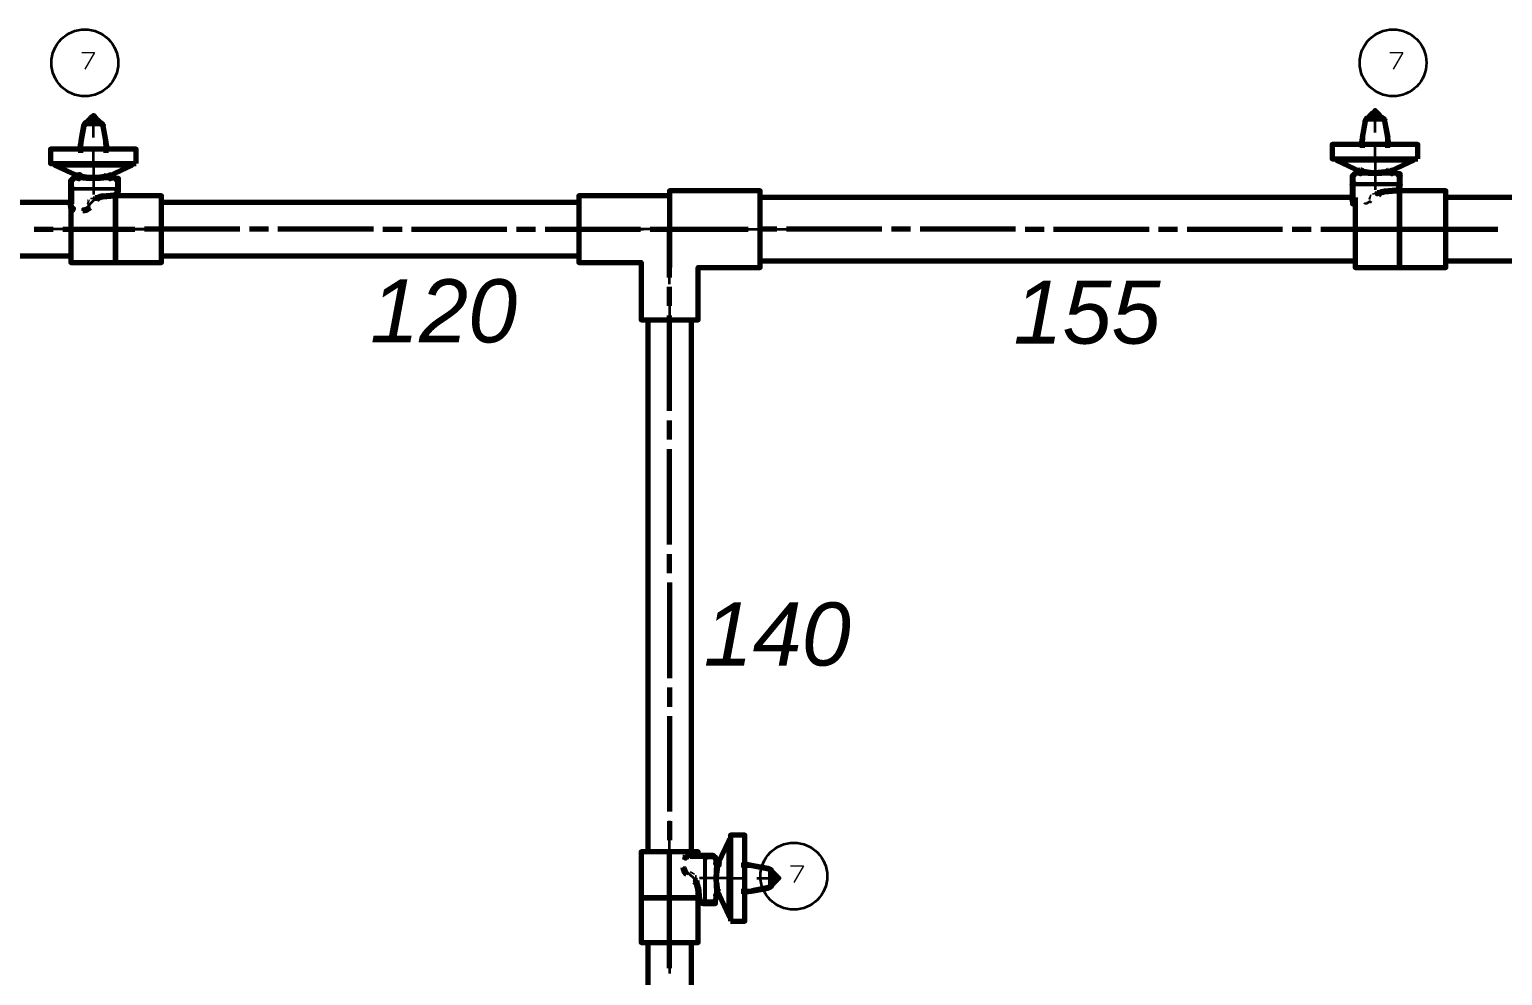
# Model space of a CAD drawing. Header units: millimetres. Extents: x 0 to 174, y 0 to 33.
# Drawn here: x 13.14 to 19.22, y 5.84 to 9.74 of the extents above; entities that cross this region are included whole.
import ezdxf

# ---------------------------------------------------------------- set-up
doc = ezdxf.new("R2010")
doc.units = ezdxf.units.MM
doc.layers.add('PDF2_문자', color=7, linetype='Continuous')
doc.layers.add('PDF2_형상', color=157, linetype='Continuous', true_color=0x405f80)
doc.styles.add('PDF LucidaHandwriting Italic', font='ariali.ttf')

msp = doc.modelspace()

# ---------------------------------------------------------------- linework, layer by layer
at = {"layer": 'PDF2_형상', "color": 18, "lineweight": 13, "true_color": 0x260000}
for points in [[(13.3561, 9.6478), (13.4094, 9.6478), (13.3694, 9.5789)], [(18.7549, 9.6478), (18.8082, 9.6478), (18.7682, 9.5789)], [(16.2819, 6.2914), (16.3353, 6.2914), (16.2953, 6.2225)]]:
    msp.add_lwpolyline(points, dxfattribs=at)
at = {"layer": 'PDF2_형상', "lineweight": 70}
for points in [[(13.3772, 9.3601), (13.3853, 9.3685), (13.3889, 9.3722), (13.3925, 9.3758), (13.3957, 9.3793), (13.3986, 9.3822), (13.3983, 9.3818), (13.3969, 9.3788), (13.3965, 9.3746), (13.3978, 9.3694), (13.3978, 9.361)], [(13.3978, 9.3694), (13.3986, 9.3719), (13.4008, 9.3737), (13.4039, 9.3744)], [(13.4312, 9.3601), (13.4232, 9.3685), (13.4112, 9.3808), (13.41, 9.3822), (13.4043, 9.3881), (13.3986, 9.3822)], [(13.4108, 9.361), (13.4108, 9.3694), (13.4119, 9.3746), (13.4117, 9.3788), (13.4103, 9.3818), (13.41, 9.3822)], [(18.6529, 9.3649), (18.6475, 9.3342), (18.6421, 9.3036), (18.6414, 9.2972), (18.6408, 9.2756), (18.6404, 9.2539)], [(18.6414, 9.2972), (18.6547, 9.3656), (18.6535, 9.3653), (18.6532, 9.3651), (18.6529, 9.365), (18.6529, 9.3649), (18.6533, 9.3669)], [(18.7343, 9.3649), (18.7337, 9.3671), (18.7332, 9.3671), (18.7319, 9.3669), (18.7287, 9.3736), (18.7256, 9.3769), (18.7204, 9.3799), (18.7151, 9.3808), (18.7078, 9.3808), (18.7038, 9.3808), (18.6996, 9.3808), (18.6982, 9.3806), (18.6951, 9.3792), (18.6939, 9.3789), (18.6932, 9.3789), (18.6919, 9.3792), (18.689, 9.3806), (18.6875, 9.3808), (18.6794, 9.3808), (18.6719, 9.3808), (18.666, 9.3799), (18.6603, 9.3769), (18.6568, 9.3735), (18.6533, 9.3669), (18.6535, 9.3671), (18.6536, 9.3671), (18.6539, 9.3671), (18.6551, 9.3671), (18.6547, 9.3654)], [(18.6551, 9.3669), (18.6565, 9.3707), (18.6588, 9.374), (18.6615, 9.3769), (18.6649, 9.3792), (18.6685, 9.3804), (18.6719, 9.3808)], [(18.6665, 9.3801), (18.6746, 9.3885), (18.6782, 9.3922), (18.6818, 9.3958), (18.685, 9.3993), (18.6879, 9.4022), (18.6876, 9.4018), (18.6863, 9.3986), (18.6858, 9.3946), (18.6871, 9.3894), (18.6871, 9.3808)], [(18.6871, 9.3894), (18.6879, 9.3919), (18.6901, 9.3937), (18.6932, 9.3944)], [(18.7206, 9.3801), (18.7125, 9.3885), (18.7006, 9.4008), (18.6993, 9.4022), (18.6936, 9.4081), (18.6879, 9.4022)], [(18.7001, 9.3808), (18.7001, 9.3894), (18.7012, 9.3946), (18.701, 9.3986), (18.6996, 9.4018), (18.6993, 9.4022)], [(18.721, 9.38), (18.7151, 9.3808), (18.7193, 9.3804), (18.7235, 9.379), (18.7269, 9.3768), (18.73, 9.374), (18.7322, 9.3707), (18.7337, 9.3669)], [(18.7324, 9.3656), (18.7319, 9.3669)], [(18.7504, 9.2729), (18.7467, 9.2943), (18.745, 9.3036), (18.7343, 9.3649), (18.7342, 9.365), (18.734, 9.3651), (18.7336, 9.3653), (18.7324, 9.3656), (18.7457, 9.2972)], [(13.3636, 9.3449), (13.3582, 9.3142), (13.3528, 9.2836), (13.3521, 9.2774), (13.3515, 9.2556), (13.3511, 9.2339)], [(13.4444, 9.3471), (13.4439, 9.3471), (13.4426, 9.3471), (13.4394, 9.3536), (13.4362, 9.3569), (13.4311, 9.36), (13.4258, 9.361), (13.4185, 9.361), (13.4144, 9.361), (13.4103, 9.361), (13.4089, 9.3606), (13.4058, 9.3592), (13.4046, 9.3589), (13.4039, 9.3589), (13.4026, 9.3592), (13.3997, 9.3606), (13.3983, 9.361), (13.3901, 9.361), (13.3826, 9.361), (13.3767, 9.36), (13.371, 9.3569), (13.3674, 9.3535), (13.3642, 9.3471), (13.3636, 9.3449), (13.3636, 9.345), (13.3639, 9.3451), (13.3643, 9.3453), (13.3654, 9.3456), (13.3521, 9.2774)], [(13.3826, 9.361), (13.3792, 9.3606), (13.3756, 9.3592), (13.3722, 9.3569), (13.3694, 9.354), (13.3672, 9.3507), (13.3658, 9.3471), (13.3646, 9.3471), (13.3643, 9.3471), (13.3642, 9.3471), (13.364, 9.3471)], [(13.3654, 9.3456), (13.3658, 9.3471)], [(13.4317, 9.36), (13.4258, 9.361), (13.43, 9.3604), (13.4342, 9.359), (13.4376, 9.3568), (13.4407, 9.354), (13.4429, 9.3507), (13.4444, 9.3471), (13.445, 9.3449)], [(13.4431, 9.3456), (13.4426, 9.3471)], [(13.4611, 9.2529), (13.4574, 9.2743), (13.4557, 9.2836), (13.445, 9.3449), (13.4449, 9.345), (13.4447, 9.3451), (13.4443, 9.3453), (13.4431, 9.3456), (13.4564, 9.2774)], [(18.7468, 9.2539), (18.7462, 9.2756), (18.7457, 9.2972), (18.745, 9.3036)], [(13.3511, 9.2743), (13.3479, 9.2561), (13.3474, 9.2529)], [(13.4575, 9.2339), (13.4569, 9.2556), (13.4564, 9.2774), (13.4557, 9.2836)], [(18.6404, 9.2943), (18.6372, 9.2761), (18.6367, 9.2729)], [(13.2458, 9.1892), (13.2458, 9.1835), (13.344, 9.1369)], [(13.5626, 9.1835), (13.4043, 9.1835), (13.2458, 9.1835)], [(13.4719, 9.1404), (13.5626, 9.1835), (13.5626, 9.1892)], [(18.5351, 9.2092), (18.5351, 9.2035), (18.6333, 9.1568)], [(18.8519, 9.2035), (18.6936, 9.2035), (18.5351, 9.2035)], [(18.7613, 9.1604), (18.8519, 9.2035), (18.8519, 9.2092)], [(13.3485, 9.1318), (13.3501, 9.1322), (13.3524, 9.135), (13.3528, 9.1376), (13.3524, 9.14), (13.3503, 9.1426), (13.3458, 9.1428), (13.3479, 9.1401), (13.3483, 9.1362), (13.3467, 9.1331), (13.3453, 9.1321), (13.3438, 9.1318), (13.3421, 9.1317), (13.3179, 9.1274), (13.3181, 9.1274), (13.3181, 9.1272), (13.3182, 9.1271), (13.3192, 9.1246), (13.3196, 9.1226), (13.3164, 9.1224), (13.3117, 9.1206), (13.3099, 9.1178), (13.3099, 9.0821), (13.3099, 9.0231), (13.3099, 9.0172), (13.3107, 9.0172), (13.3196, 9.0172)], [(13.3336, 9.1301), (13.3354, 9.1307)], [(13.3432, 9.1426), (13.3356, 9.1412), (13.3351, 9.1411)], [(13.3353, 9.1307), (13.3354, 9.1307), (13.3363, 9.1308), (13.3431, 9.1318)], [(13.3421, 9.1317), (13.3435, 9.1283), (13.3438, 9.1269), (13.3438, 9.1318), (13.3485, 9.1318), (13.376, 9.1293), (13.4043, 9.1281), (13.4043, 9.1369)], [(13.4043, 9.1281), (13.4326, 9.1293), (13.46, 9.1318), (13.474, 9.1318), (13.4707, 9.1331), (13.4688, 9.1362), (13.4692, 9.1401), (13.4718, 9.1428), (13.4743, 9.1426), (13.476, 9.1424)], [(13.4131, 9.0496), (13.421, 9.0503), (13.4287, 9.051), (13.4364, 9.0517), (13.4403, 9.0519), (13.4411, 9.0521), (13.444, 9.0524), (13.4903, 9.0564), (13.4993, 9.0594), (13.5057, 9.0665), (13.5079, 9.0757), (13.5079, 9.0821), (13.5079, 9.1178), (13.5079, 9.1276), (13.5, 9.1276)], [(13.46, 9.1318), (13.4586, 9.1321), (13.4574, 9.1331), (13.4558, 9.1362), (13.4561, 9.1401), (13.4569, 9.1417), (13.4582, 9.1428)], [(13.5, 9.1274), (13.4989, 9.125), (13.4982, 9.1226), (13.5019, 9.1222), (13.5063, 9.1206), (13.5078, 9.1187), (13.5079, 9.1178), (13.5074, 9.1211), (13.5057, 9.124), (13.5031, 9.1263), (13.5, 9.1274), (13.4757, 9.1317), (13.4726, 9.1333), (13.4711, 9.1365), (13.4718, 9.1401), (13.4743, 9.1426)], [(13.476, 9.1318), (13.4758, 9.1318), (13.4757, 9.1318), (13.475, 9.1318)], [(13.4757, 9.1319), (13.4775, 9.1313)], [(18.6351, 9.1628), (18.6372, 9.1601), (18.6376, 9.1562), (18.636, 9.1531), (18.6346, 9.1521), (18.6331, 9.1518), (18.6314, 9.1517), (18.6072, 9.1474), (18.6074, 9.1474), (18.6074, 9.1472), (18.6075, 9.1471), (18.6085, 9.1446), (18.6089, 9.1426), (18.6057, 9.1424), (18.601, 9.1406), (18.5992, 9.1378), (18.5992, 9.1021), (18.5992, 9.0431), (18.5992, 9.0372), (18.6, 9.0296), (18.6094, 9.0315)], [(18.6229, 9.1501), (18.6247, 9.1507)], [(18.6325, 9.1626), (18.6249, 9.1612), (18.6243, 9.1611)], [(18.6246, 9.1507), (18.6247, 9.1507), (18.6256, 9.1508), (18.6324, 9.1518)], [(18.6314, 9.1517), (18.6328, 9.1483), (18.6331, 9.1469), (18.6331, 9.1518), (18.6378, 9.1518), (18.6651, 9.1493), (18.6936, 9.1481), (18.6936, 9.1569)], [(18.6378, 9.1517), (18.6394, 9.1522), (18.6417, 9.155), (18.6421, 9.1576), (18.6417, 9.16), (18.6396, 9.1626), (18.635, 9.1628)], [(18.6936, 9.1481), (18.7219, 9.1493), (18.7493, 9.1518), (18.7633, 9.1518), (18.76, 9.1531), (18.7581, 9.1562), (18.7585, 9.1601), (18.7611, 9.1628), (18.7636, 9.1626), (18.7653, 9.1624)], [(18.7024, 9.0696), (18.7103, 9.0703), (18.7181, 9.071), (18.7257, 9.0717), (18.7294, 9.0719), (18.7304, 9.0721), (18.7332, 9.0722), (18.7796, 9.0764), (18.7885, 9.0794), (18.795, 9.0865), (18.7972, 9.0957), (18.7972, 9.1021), (18.7972, 9.1378), (18.7972, 9.1476), (18.7892, 9.1476)], [(18.7493, 9.1518), (18.7479, 9.1521), (18.7467, 9.1531), (18.7451, 9.1562), (18.7454, 9.1601), (18.7462, 9.1617), (18.7475, 9.1628)], [(18.7892, 9.1474), (18.7882, 9.145), (18.7875, 9.1426), (18.7912, 9.1422), (18.7956, 9.1404), (18.7971, 9.1387), (18.7972, 9.1378), (18.7967, 9.1411), (18.795, 9.144), (18.7924, 9.1463), (18.7892, 9.1474), (18.765, 9.1517), (18.7619, 9.1533), (18.7604, 9.1565), (18.7611, 9.1601), (18.7636, 9.1626)], [(18.7643, 9.1518), (18.765, 9.1518), (18.7651, 9.1518)], [(18.765, 9.1519), (18.7668, 9.1513)], [(18.7651, 9.1518), (18.7651, 9.1518)], [(15.7822, 9.0562), (15.4082, 9.0562), (15.4082, 8.7806), (15.6644, 8.7806), (15.6644, 8.5444), (15.9, 8.5444), (15.9, 8.7599), (16.1562, 8.7599), (16.1562, 9.0771), (15.7822, 9.0771), (15.7822, 8.7599)], [(18.6114, 9.0494), (18.6114, 8.7599), (18.7944, 8.7599), (18.9854, 8.7599), (18.9854, 9.0771), (18.7944, 9.0771), (18.7833, 9.0771)], [(18.6917, 9.0686), (18.6921, 9.0628)], [(18.7076, 9.0594), (18.7131, 9.0644), (18.7192, 9.0683), (18.7261, 9.071), (18.7332, 9.0722), (18.7225, 9.0707), (18.7154, 9.0689), (18.7019, 9.0646), (18.7018, 9.0665), (18.7021, 9.0692), (18.7021, 9.0694), (18.7022, 9.0696)], [(13.3099, 9.0288), (10.8728, 9.0288)], [(13.3106, 9.0172), (13.3099, 9.0231)], [(13.3118, 9.004), (13.3107, 9.0096), (13.3099, 9.0172)], [(13.3149, 9.0104), (13.3121, 9.0136), (13.3106, 9.0172), (13.3108, 9.0183), (13.3106, 9.0194)], [(13.3107, 9.0096), (13.3119, 9.0099), (13.3201, 9.0115)], [(13.3118, 9.0304), (13.3118, 8.7806), (13.4951, 8.7806), (13.6858, 8.7806), (13.6858, 9.0562), (13.4951, 9.0562), (13.4892, 9.0562)], [(13.3132, 8.9971), (13.3218, 9.0036), (13.3171, 8.9942), (13.3169, 8.994)], [(13.3894, 9.0069), (13.3858, 9.0033), (13.3801, 8.9993), (13.374, 8.9964), (13.3674, 8.9946), (13.3604, 8.994)], [(13.3808, 9.0321), (13.3813, 9.0319), (13.3862, 9.0301)], [(13.4024, 9.0486), (13.4028, 9.0429)], [(13.4183, 9.0394), (13.4238, 9.0444), (13.43, 9.0483), (13.4368, 9.051), (13.444, 9.0524), (13.4332, 9.0507), (13.4261, 9.0489), (13.4126, 9.0446), (13.4125, 9.0465), (13.4128, 9.0492), (13.4128, 9.0494), (13.4129, 9.0496)], [(15.4082, 9.0288), (13.6858, 9.0288)], [(18.5992, 9.0494), (16.1562, 9.0494)], [(18.5999, 9.0372), (18.5992, 9.0431)], [(18.5992, 9.0372), (18.6, 9.0372), (18.6089, 9.0372)], [(18.604, 9.0304), (18.6014, 9.0336), (18.5999, 9.0372), (18.6001, 9.0383), (18.5999, 9.0394)], [(18.6025, 9.0171), (18.611, 9.0236), (18.6064, 9.0142), (18.6063, 9.0139)], [(18.6089, 9.0238), (18.6069, 9.0238)], [(18.6701, 9.0521), (18.6706, 9.0519), (18.6756, 9.0501)], [(20.4914, 9.0494), (18.9854, 9.0494)], [(10.8728, 8.8082), (13.3118, 8.8082)], [(13.6858, 8.8082), (15.4082, 8.8082)], [(16.1562, 8.7874), (18.6114, 8.7874)], [(18.9854, 8.7874), (20.4914, 8.7874)], [(15.6919, 8.5444), (15.6919, 6.3496)], [(15.8725, 6.3496), (15.8725, 8.5444)], [(16.0338, 6.3987), (16.0281, 6.3987), (15.9814, 6.3007)], [(16.0281, 6.0819), (16.0281, 6.2404), (16.0281, 6.3987)], [(15.9, 6.3347), (15.9, 6.3496), (15.6644, 6.3496), (15.6644, 6.1592), (15.6644, 5.9756), (15.9, 5.9756), (15.9, 6.1592), (15.9, 6.1643)], [(15.8417, 6.3315), (15.8482, 6.3229), (15.8386, 6.3276), (15.8385, 6.3276)], [(15.8542, 6.334), (15.8544, 6.3326), (15.856, 6.3244)], [(15.855, 6.3299), (15.8582, 6.3325), (15.8618, 6.334), (15.8629, 6.3337), (15.8639, 6.334)], [(15.9763, 6.2961), (15.9768, 6.2944), (15.9796, 6.2922), (15.9822, 6.2918), (15.9846, 6.2922), (15.9872, 6.2943), (15.9874, 6.2989), (15.9847, 6.2967), (15.9808, 6.2962), (15.9776, 6.2979), (15.9767, 6.2993), (15.9763, 6.3008), (15.9761, 6.3025), (15.9719, 6.3267), (15.9718, 6.3265), (15.9717, 6.3264), (15.9692, 6.3256), (15.9672, 6.325), (15.9669, 6.3282), (15.9651, 6.3331), (15.9624, 6.3347), (15.9267, 6.3347), (15.8676, 6.3347), (15.8618, 6.334)], [(15.8618, 6.3347), (15.8618, 6.334), (15.8618, 6.325)], [(15.8515, 6.2553), (15.8479, 6.2589), (15.8439, 6.2644), (15.841, 6.2707), (15.8392, 6.2774), (15.8385, 6.2842)], [(15.8767, 6.2639), (15.8765, 6.2635), (15.8747, 6.2583)], [(15.9857, 6.3096), (15.9857, 6.309), (15.9872, 6.3014), (15.9847, 6.2989), (15.9811, 6.2982), (15.9778, 6.2996), (15.9761, 6.3025), (15.9728, 6.3013), (15.9715, 6.3008), (15.9763, 6.3008), (15.9763, 6.2961), (15.9739, 6.2688), (15.9726, 6.2404), (15.9815, 6.2404)], [(15.9747, 6.311), (15.9753, 6.3093), (15.9753, 6.3092), (15.9753, 6.3083), (15.9764, 6.3015)], [(16.1894, 6.281), (16.1588, 6.2865), (16.1282, 6.2918), (16.1218, 6.2925), (16.1001, 6.2931), (16.0783, 6.2936)], [(16.1189, 6.2935), (16.1007, 6.2967), (16.0975, 6.2972)], [(16.1218, 6.2925), (16.19, 6.2792), (16.1899, 6.2804), (16.1897, 6.2808), (16.1896, 6.281), (16.1894, 6.281), (16.1915, 6.2806)], [(16.19, 6.2792), (16.1915, 6.2788)], [(16.1915, 6.2001), (16.1917, 6.2001), (16.1917, 6.2003), (16.1917, 6.2007), (16.1915, 6.2019), (16.1982, 6.2051), (16.2015, 6.2083), (16.2044, 6.2135), (16.2054, 6.2188), (16.2054, 6.2263), (16.2054, 6.2303), (16.2054, 6.2343), (16.2051, 6.2358), (16.2038, 6.2388), (16.2035, 6.24), (16.2035, 6.2407), (16.2038, 6.2419), (16.2051, 6.2449), (16.2054, 6.2464), (16.2054, 6.2546), (16.2054, 6.2619), (16.205, 6.2654), (16.2038, 6.269), (16.2015, 6.2724), (16.1986, 6.2753), (16.1953, 6.2774), (16.1915, 6.2788), (16.1917, 6.28), (16.1917, 6.2804), (16.1915, 6.2806), (16.1981, 6.2772), (16.2015, 6.2736), (16.2044, 6.2681), (16.2054, 6.2619)], [(16.2047, 6.2674), (16.2131, 6.2593), (16.2168, 6.2557), (16.2204, 6.2522), (16.2237, 6.2489), (16.2267, 6.2461), (16.2264, 6.2464), (16.2232, 6.2478), (16.2192, 6.2481), (16.2139, 6.2469), (16.2054, 6.2469)], [(15.884, 6.2263), (15.889, 6.221), (15.8929, 6.2147), (15.8956, 6.2079), (15.8968, 6.2007), (15.8951, 6.2114), (15.8935, 6.2185), (15.8892, 6.2321), (15.8911, 6.2321), (15.8937, 6.2319), (15.894, 6.2318), (15.8942, 6.2317)], [(15.8932, 6.2424), (15.8874, 6.2418)], [(15.8942, 6.2315), (15.8949, 6.2236), (15.8956, 6.2158), (15.8963, 6.2082), (15.8965, 6.2044), (15.8967, 6.2035), (15.8968, 6.2007), (15.9008, 6.1544), (15.904, 6.1454), (15.9111, 6.139), (15.9203, 6.1367), (15.9267, 6.1367), (15.9624, 6.1367), (15.9722, 6.1367), (15.9722, 6.1447)], [(15.9726, 6.2404), (15.9739, 6.2119), (15.9763, 6.1846), (15.9763, 6.1706), (15.9776, 6.1739), (15.9808, 6.1758), (15.9847, 6.1754), (15.9874, 6.1729), (15.9872, 6.1703), (15.9869, 6.1689), (15.9868, 6.1686)], [(16.0975, 6.1835), (16.1189, 6.1872), (16.1282, 6.1889), (16.1894, 6.1997), (16.1896, 6.1997), (16.1897, 6.2), (16.1899, 6.2003), (16.19, 6.2015), (16.1218, 6.1882)], [(16.2046, 6.2129), (16.2054, 6.2188), (16.205, 6.2146), (16.2036, 6.2106), (16.2014, 6.2069), (16.1986, 6.204), (16.1953, 6.2017), (16.1915, 6.2001), (16.1894, 6.1997)], [(16.19, 6.2015), (16.1915, 6.2019)], [(16.2047, 6.2133), (16.2131, 6.2214), (16.2254, 6.2333), (16.2267, 6.2346), (16.2326, 6.2404), (16.2267, 6.2461)], [(16.2054, 6.2339), (16.2139, 6.2339), (16.2192, 6.2326), (16.2232, 6.2329), (16.2264, 6.2343), (16.2267, 6.2346)], [(16.2139, 6.2469), (16.2165, 6.2461), (16.2183, 6.2437), (16.219, 6.2407)], [(15.9719, 6.1447), (15.9694, 6.1458), (15.9672, 6.1464), (15.9668, 6.1426), (15.965, 6.1383), (15.9633, 6.1368), (15.9624, 6.1367), (15.9657, 6.1372), (15.9686, 6.1389), (15.9707, 6.1415), (15.9719, 6.1447), (15.9761, 6.1689), (15.9779, 6.1719), (15.9811, 6.1735), (15.9847, 6.1729), (15.9872, 6.1703)], [(15.9764, 6.1706), (15.9763, 6.1689), (15.9763, 6.169), (15.9761, 6.169), (15.975, 6.1696), (15.9715, 6.1706), (15.975, 6.1706), (15.9763, 6.1706)], [(15.9764, 6.1689), (15.9758, 6.1671)], [(15.9763, 6.1846), (15.9767, 6.186), (15.9776, 6.1874), (15.9808, 6.1887), (15.9847, 6.1885), (15.9863, 6.1876), (15.9874, 6.1865)], [(15.9764, 6.1697), (15.9763, 6.1689), (15.9763, 6.1687), (15.9764, 6.1687)], [(15.9764, 6.1687), (15.9764, 6.1687)], [(15.985, 6.1726), (16.0281, 6.0819), (16.0338, 6.0819)], [(16.0783, 6.1871), (16.1001, 6.1876), (16.1218, 6.1882), (16.1282, 6.1889)], [(15.6919, 5.9756), (15.6919, 4.3199), (15.725, 4.3199), (15.7483, 4.3199), (15.816, 4.3199), (15.8394, 4.3199), (15.8725, 4.3199), (15.8725, 5.9756)]]:
    msp.add_lwpolyline(points, dxfattribs=at)
at = {"layer": 'PDF2_형상', "lineweight": 35}
for points in [[(13.3853, 9.3685), (13.3862, 9.3676), (13.3919, 9.3622), (13.3965, 9.3746)], [(13.3907, 9.361), (13.3919, 9.3622), (13.3919, 9.361)], [(13.4039, 9.3589), (13.4039, 9.3744), (13.4026, 9.3785), (13.3983, 9.3818)], [(13.4046, 9.3589), (13.4046, 9.3744), (13.406, 9.3785), (13.4078, 9.3803), (13.4103, 9.3818)], [(13.4046, 9.3744), (13.4078, 9.3737), (13.41, 9.3719), (13.4108, 9.3694)], [(13.4119, 9.3746), (13.4167, 9.3622), (13.4232, 9.3685)], [(13.4178, 9.361), (13.4167, 9.3622), (13.4167, 9.361)], [(18.6551, 9.3669), (18.6797, 9.3686), (18.7075, 9.3686), (18.7319, 9.3669)], [(18.6746, 9.3885), (18.6813, 9.3821), (18.6858, 9.3946)], [(18.68, 9.3808), (18.6813, 9.3821), (18.6813, 9.3808)], [(18.6932, 9.3789), (18.6932, 9.3944), (18.6919, 9.3985), (18.6876, 9.4018)], [(18.6939, 9.3789), (18.6939, 9.3944), (18.6953, 9.3985), (18.6971, 9.4003), (18.6996, 9.4018)], [(18.6939, 9.3944), (18.6969, 9.3937), (18.6993, 9.3919), (18.7001, 9.3894)], [(18.7012, 9.3946), (18.706, 9.3821), (18.7117, 9.3876), (18.7125, 9.3885)], [(18.7071, 9.3808), (18.706, 9.3821), (18.706, 9.3808)], [(13.3658, 9.3471), (13.3904, 9.3486), (13.4182, 9.3486), (13.4426, 9.3471)], [(13.3474, 9.2482), (13.3474, 9.2529)], [(13.3511, 9.2482), (13.3511, 9.2743)], [(13.4574, 9.2743), (13.4574, 9.2482)], [(13.4611, 9.2529), (13.4611, 9.2482)], [(18.6367, 9.2682), (18.6367, 9.2729)], [(18.6404, 9.2682), (18.6404, 9.2943)], [(18.7467, 9.2943), (18.7467, 9.2682)], [(18.7504, 9.2729), (18.7504, 9.2682)], [(13.4043, 9.1892), (13.4043, 9.1835), (13.4043, 9.1369), (13.3856, 9.1379), (13.3672, 9.1404), (13.3504, 9.1428)], [(18.6936, 9.2092), (18.6936, 9.2035), (18.6936, 9.1569), (18.6749, 9.1579), (18.6565, 9.1604), (18.6397, 9.1628)], [(13.3421, 9.1317), (13.345, 9.1333), (13.3464, 9.1365), (13.3457, 9.1401), (13.3432, 9.1426), (13.3458, 9.1428)], [(13.4718, 9.1428), (13.4582, 9.1428), (13.4307, 9.1389), (13.4175, 9.1375), (13.4043, 9.1369)], [(18.6314, 9.1517), (18.6343, 9.1533), (18.6357, 9.1565), (18.635, 9.1601), (18.6325, 9.1626), (18.6351, 9.1628)], [(18.7611, 9.1628), (18.7475, 9.1628), (18.72, 9.1589), (18.7068, 9.1574), (18.6936, 9.1569)], [(13.5079, 9.0757), (13.5067, 9.0757), (13.4982, 9.0757), (13.4982, 9.0821), (13.3196, 9.0821), (13.3196, 9.0231)], [(13.4431, 9.0619), (13.4312, 9.0594), (13.4203, 9.0539), (13.4111, 9.0458)], [(13.444, 9.0524), (13.4439, 9.0526), (13.4439, 9.0531), (13.4438, 9.0551), (13.4431, 9.0619), (13.4894, 9.066), (13.4901, 9.0571), (13.4903, 9.0564)], [(13.4894, 9.066), (13.4911, 9.0664), (13.4928, 9.0669), (13.4946, 9.0681), (13.4957, 9.0692), (13.4969, 9.0707), (13.4976, 9.0721), (13.4981, 9.0742), (13.4982, 9.0757)], [(18.5992, 9.0431), (18.6089, 9.0431), (18.6089, 9.1021), (18.7875, 9.1021), (18.7875, 9.0957), (18.7972, 9.0957)], [(18.7076, 9.0594), (18.7071, 9.0599), (18.7004, 9.0658), (18.7096, 9.0739), (18.7206, 9.0793), (18.7324, 9.0819)], [(18.7332, 9.0722), (18.7332, 9.0726), (18.7332, 9.0731), (18.7331, 9.0751), (18.7324, 9.0819), (18.7787, 9.086), (18.7794, 9.0771), (18.7796, 9.0764)], [(18.7787, 9.086), (18.7804, 9.0863), (18.7821, 9.0869), (18.7839, 9.0881), (18.785, 9.089), (18.7862, 9.0907), (18.7869, 9.0921), (18.7874, 9.0942), (18.7875, 9.0957)], [(13.3099, 9.0231), (13.3118, 9.0231)], [(13.3201, 9.0115), (13.3196, 9.0172)], [(13.3604, 8.994), (13.3604, 8.9947), (13.3604, 9.0035), (13.3604, 9.0036), (13.3685, 9.0049), (13.376, 9.0082), (13.3822, 9.0135)], [(13.4183, 9.0394), (13.4178, 9.04), (13.4111, 9.0458), (13.3822, 9.0135), (13.3894, 9.0069)], [(18.6114, 9.0236), (18.611, 9.0236), (18.611, 9.0238), (18.6094, 9.0315), (18.6089, 9.0372), (18.6089, 9.0431)], [(18.6099, 9.0238), (18.6099, 9.0306), (18.6099, 9.0326), (18.6099, 9.0331), (18.6099, 9.0333)], [(18.6787, 9.0269), (18.6715, 9.0333), (18.6653, 9.0282), (18.6578, 9.0249), (18.6497, 9.0236), (18.6497, 9.0235)], [(15.856, 6.3244), (15.8618, 6.325)], [(15.9203, 6.1367), (15.9203, 6.1464), (15.9267, 6.1464), (15.9267, 6.325), (15.8676, 6.325)], [(15.8385, 6.2842), (15.8392, 6.2842), (15.8481, 6.2842), (15.8482, 6.2842), (15.8493, 6.2761), (15.8526, 6.2688), (15.8579, 6.2625)], [(15.884, 6.2263), (15.8844, 6.2268), (15.8904, 6.2335), (15.8579, 6.2625), (15.8515, 6.2553)], [(16.0338, 6.2404), (16.0281, 6.2404), (15.9815, 6.2404), (15.9825, 6.259), (15.985, 6.2775), (15.9874, 6.2943)], [(15.9874, 6.2989), (15.9872, 6.3014)], [(16.0928, 6.2972), (16.0975, 6.2972)], [(16.0928, 6.2935), (16.1189, 6.2935)], [(16.1915, 6.2788), (16.1932, 6.2543), (16.1932, 6.2265), (16.1915, 6.2019)], [(15.9065, 6.2015), (15.9039, 6.2135), (15.8985, 6.2243), (15.8904, 6.2335)], [(15.8968, 6.2007), (15.8972, 6.2007), (15.8976, 6.2007), (15.8997, 6.201), (15.9065, 6.2015), (15.9106, 6.1553), (15.9017, 6.1544), (15.9008, 6.1544)], [(15.9874, 6.1729), (15.9874, 6.1865), (15.9835, 6.2139), (15.9819, 6.2271), (15.9815, 6.2404)], [(16.2035, 6.2407), (16.219, 6.2407), (16.2231, 6.2421), (16.2264, 6.2464)], [(16.2035, 6.24), (16.219, 6.24), (16.2231, 6.2386), (16.2249, 6.2369), (16.2264, 6.2343)], [(16.2054, 6.2539), (16.2067, 6.2528), (16.2054, 6.2528)], [(16.2054, 6.2268), (16.2067, 6.2281), (16.2054, 6.2281)], [(16.2131, 6.2593), (16.2122, 6.2583), (16.2067, 6.2528), (16.2192, 6.2481)], [(16.2192, 6.2326), (16.2067, 6.2281), (16.2131, 6.2214)], [(16.219, 6.24), (16.2183, 6.2369), (16.2165, 6.2347), (16.2139, 6.2339)], [(15.9106, 6.1553), (15.9108, 6.1535), (15.9115, 6.1518), (15.9126, 6.1501), (15.9136, 6.1489), (15.9153, 6.1478), (15.9167, 6.1471), (15.9186, 6.1465), (15.9203, 6.1464)], [(16.1189, 6.1872), (16.0928, 6.1872)], [(16.0975, 6.1835), (16.0928, 6.1835)]]:
    msp.add_lwpolyline(points, dxfattribs=at)
at = {"layer": 'PDF2_형상', "color": 18, "lineweight": 35, "true_color": 0x260000}
for points in [[(13.4043, 9.2975), (13.4043, 9.3763)], [(18.6936, 9.3175), (18.6936, 9.3961)], [(13.4043, 9.1793), (13.4043, 9.2581)], [(18.6936, 9.1993), (18.6936, 9.2781)], [(13.4043, 9.14), (13.4043, 9.0612)], [(18.6936, 9.16), (18.6936, 9.0812)], [(15.7822, 8.7199), (15.7822, 9.0464), (15.7822, 8.8101)], [(13.1603, 8.9185), (13.239, 8.9185)], [(13.3247, 8.9185), (13.1837, 8.9185)], [(13.2785, 8.9185), (13.6231, 8.9185), (13.4822, 8.9185)], [(13.364, 8.9185), (13.4428, 8.9185)], [(13.5117, 8.9185), (13.3672, 8.9185), (13.4576, 8.9185)], [(13.5757, 8.9185), (13.4969, 8.9185)], [(13.5511, 8.9185), (13.6299, 8.9185)], [(14.0088, 8.9185), (13.615, 8.9185)], [(13.6692, 8.9185), (13.8138, 8.9185)], [(14.1268, 8.9185), (14.0482, 8.9185)], [(14.56, 8.9185), (14.1662, 8.9185)], [(14.5993, 8.9185), (14.6781, 8.9185)], [(14.7174, 8.9185), (15.1111, 8.9185)], [(15.1506, 8.9185), (15.2292, 8.9185)], [(15.2686, 8.9185), (15.6624, 8.9185)], [(15.5165, 8.9185), (15.2803, 8.9185)], [(15.5558, 8.9185), (15.6346, 8.9185)], [(15.8906, 8.9185), (15.6543, 8.9185), (15.6742, 8.9185)], [(15.8197, 8.9185), (15.9101, 8.9185), (15.674, 8.9185)], [(15.7017, 8.9185), (15.7804, 8.9185)], [(16.1072, 8.9185), (15.7135, 8.9185)], [(15.9299, 8.9185), (16.0086, 8.9185)], [(16.0479, 8.9185), (16.2842, 8.9185)], [(16.2254, 8.9185), (16.1467, 8.9185)], [(16.6585, 8.9185), (16.2647, 8.9185)], [(16.7765, 8.9185), (16.6978, 8.9185)], [(17.2096, 8.9185), (16.8158, 8.9185)], [(17.249, 8.9185), (17.3278, 8.9185)], [(17.3671, 8.9185), (17.7608, 8.9185)], [(17.8001, 8.9185), (17.8789, 8.9185)], [(17.9182, 8.9185), (18.3119, 8.9185)], [(18.3514, 8.9185), (18.4301, 8.9185)], [(18.4694, 8.9185), (18.8632, 8.9185)], [(18.6242, 8.9185), (18.4835, 8.9185)], [(18.6636, 8.9185), (18.7424, 8.9185)], [(18.8113, 8.9185), (18.6665, 8.9185), (18.6882, 8.9185), (18.7669, 8.9185)], [(18.9025, 8.9185), (18.9224, 8.9185), (18.7817, 8.9185)], [(19.2, 8.9185), (18.8063, 8.9185)], [(18.8506, 8.9185), (18.9293, 8.9185)], [(18.9686, 8.9185), (19.1133, 8.9185)], [(15.7822, 8.6921), (15.7822, 8.7708)], [(15.7822, 8.6018), (15.7822, 8.6806)], [(15.7822, 8.6526), (15.7822, 8.4164)], [(15.7822, 8.1688), (15.7822, 8.5624)], [(15.7822, 8.0506), (15.7822, 8.1293)], [(15.7822, 7.6175), (15.7822, 8.0112)], [(15.7822, 7.4994), (15.7822, 7.5782)], [(15.7822, 7.46), (15.7822, 7.0664)], [(15.7822, 7.0269), (15.7822, 6.9482)], [(15.7822, 6.9089), (15.7822, 6.5151)], [(15.7822, 6.3331), (15.7822, 6.4775)], [(15.7822, 6.4758), (15.7822, 6.3971)], [(15.7822, 6.1756), (15.7822, 6.0312), (15.7822, 6.3576)], [(15.7822, 6.215), (15.7822, 6.2937)], [(15.7822, 5.8694), (15.7822, 6.2871), (15.7822, 6.1461)], [(15.9846, 6.2404), (15.9058, 6.2404)], [(16.0239, 6.2404), (16.1026, 6.2404)], [(16.1419, 6.2404), (16.2207, 6.2404)], [(15.7822, 6.0279), (15.7822, 6.1067)], [(15.7822, 5.9886), (15.7822, 5.8475)]]:
    msp.add_lwpolyline(points, dxfattribs=at)
at = {"layer": 'PDF2_형상', "lineweight": 70}
for points in [[(13.5814, 9.1892), (13.5814, 9.2482), (13.2271, 9.2482), (13.2271, 9.1892)], [(18.8707, 9.2092), (18.8707, 9.2682), (18.5164, 9.2682), (18.5164, 9.2092)], [(13.4758, 9.1317), (13.4757, 9.1317), (13.4756, 9.1315), (13.475, 9.1304), (13.474, 9.1269), (13.474, 9.1304), (13.474, 9.1318)], [(18.765, 9.1517), (18.7649, 9.1515), (18.7643, 9.1504), (18.7633, 9.1469), (18.7633, 9.1504), (18.7633, 9.1518)], [(13.3196, 9.0821), (13.3099, 9.0821), (13.3101, 9.0831), (13.3115, 9.0847), (13.3158, 9.0865), (13.3196, 9.0869)], [(13.4982, 9.0869), (13.4999, 9.0869), (13.5051, 9.0856), (13.5072, 9.0839), (13.5078, 9.0831), (13.5079, 9.0821), (13.5072, 9.0821), (13.4982, 9.0821)], [(18.6089, 9.1021), (18.5992, 9.1021), (18.5994, 9.1031), (18.6008, 9.1047), (18.6051, 9.1065), (18.6089, 9.1069)], [(18.7875, 9.1069), (18.7892, 9.1068), (18.7944, 9.1056), (18.7965, 9.1039), (18.7971, 9.1031), (18.7972, 9.1021), (18.7965, 9.1021), (18.7875, 9.1021)], [(18.7944, 8.7599), (18.7944, 9.0771)], [(13.4951, 8.7806), (13.4951, 9.0562)], [(18.6114, 9.0238), (18.611, 9.0238), (18.6011, 9.0238), (18.611, 9.0238)], [(16.0338, 6.0632), (16.0928, 6.0632), (16.0928, 6.4175), (16.0338, 6.4175)], [(15.9267, 6.325), (15.9267, 6.3347), (15.9276, 6.3346), (15.9293, 6.3331), (15.9311, 6.3288), (15.9315, 6.325)], [(15.9, 6.1592), (15.6644, 6.1592)], [(15.9315, 6.1464), (15.9314, 6.1447), (15.9301, 6.1396), (15.9285, 6.1374), (15.9276, 6.1368), (15.9267, 6.1367), (15.9267, 6.1374), (15.9267, 6.1464)]]:
    msp.add_lwpolyline(points, close=True, dxfattribs=at)
at = {"layer": 'PDF2_형상', "lineweight": 35}
for points in [[(13.474, 9.1269), (13.4982, 9.1226), (13.4982, 9.0869), (13.3196, 9.0869), (13.3196, 9.1226), (13.3438, 9.1269)], [(18.7633, 9.1469), (18.7875, 9.1426), (18.7875, 9.1069), (18.6089, 9.1069), (18.6089, 9.1426), (18.6331, 9.1469)], [(15.9715, 6.1706), (15.9672, 6.1464), (15.9315, 6.1464), (15.9315, 6.325), (15.9672, 6.325), (15.9715, 6.3008)]]:
    msp.add_lwpolyline(points, close=True, dxfattribs=at)
at = {"layer": 'PDF2_형상', "color": 3, "lineweight": 70}
for points in [[(13.1603, 8.9185), (13.239, 8.9185)], [(13.2785, 8.9185), (13.4951, 8.9185), (13.4969, 8.9185), (13.5757, 8.9185)], [(14.0088, 8.9185), (13.615, 8.9185)], [(14.1268, 8.9185), (14.0481, 8.9185)], [(14.56, 8.9185), (14.1662, 8.9185)], [(14.5993, 8.9185), (14.6781, 8.9185)], [(14.7174, 8.9185), (15.1111, 8.9185)], [(15.1504, 8.9185), (15.2292, 8.9185)], [(15.2686, 8.9185), (15.6624, 8.9185)], [(15.7017, 8.9185), (15.7822, 8.9185), (16.1072, 8.9185)], [(15.7822, 8.7199), (15.7822, 8.9185)], [(16.2254, 8.9185), (16.1467, 8.9185)], [(16.6585, 8.9185), (16.2647, 8.9185)], [(16.7765, 8.9185), (16.6978, 8.9185)], [(17.2096, 8.9185), (16.8158, 8.9185)], [(17.249, 8.9185), (17.3278, 8.9185)], [(17.3671, 8.9185), (17.7608, 8.9185)], [(17.8001, 8.9185), (17.8789, 8.9185)], [(17.9182, 8.9185), (18.3119, 8.9185)], [(18.3514, 8.9185), (18.4301, 8.9185)], [(18.4694, 8.9185), (18.7944, 8.9185), (19.2, 8.9185)], [(15.7822, 8.6018), (15.7822, 8.6806)], [(15.7822, 8.1688), (15.7822, 8.5624)], [(15.7822, 8.0506), (15.7822, 8.1293)], [(15.7822, 7.6175), (15.7822, 8.0112)], [(15.7822, 7.4994), (15.7822, 7.5782)], [(15.7822, 7.46), (15.7822, 7.0664)], [(15.7822, 7.0269), (15.7822, 6.9482)], [(15.7822, 6.9089), (15.7822, 6.5151)], [(15.7822, 6.4758), (15.7822, 6.3971)], [(15.7822, 5.8694), (15.7822, 6.1592), (15.7822, 6.3576)]]:
    msp.add_lwpolyline(points, dxfattribs=at)
at = {"layer": 'PDF2_형상', "color": 18, "lineweight": 35, "true_color": 0x260000}
for centre in [(13.3691, 9.605), (18.7679, 9.605), (16.295, 6.2488)]:
    msp.add_circle(centre, 0.1378, dxfattribs=at)

# ---------------------------------------------------------------- texts
at = {"layer": 'PDF2_문자', "char_height": 0.2605, "attachment_point": 4, "style": 'PDF LucidaHandwriting Italic'}
for s, insert in [('120', (14.5461, 8.5798)), ('155', (17.2014, 8.5746)), ('140', (15.9229, 7.2462))]:
    msp.add_mtext(s, dxfattribs=dict(at, insert=insert))

doc.saveas('drawing.dxf')
